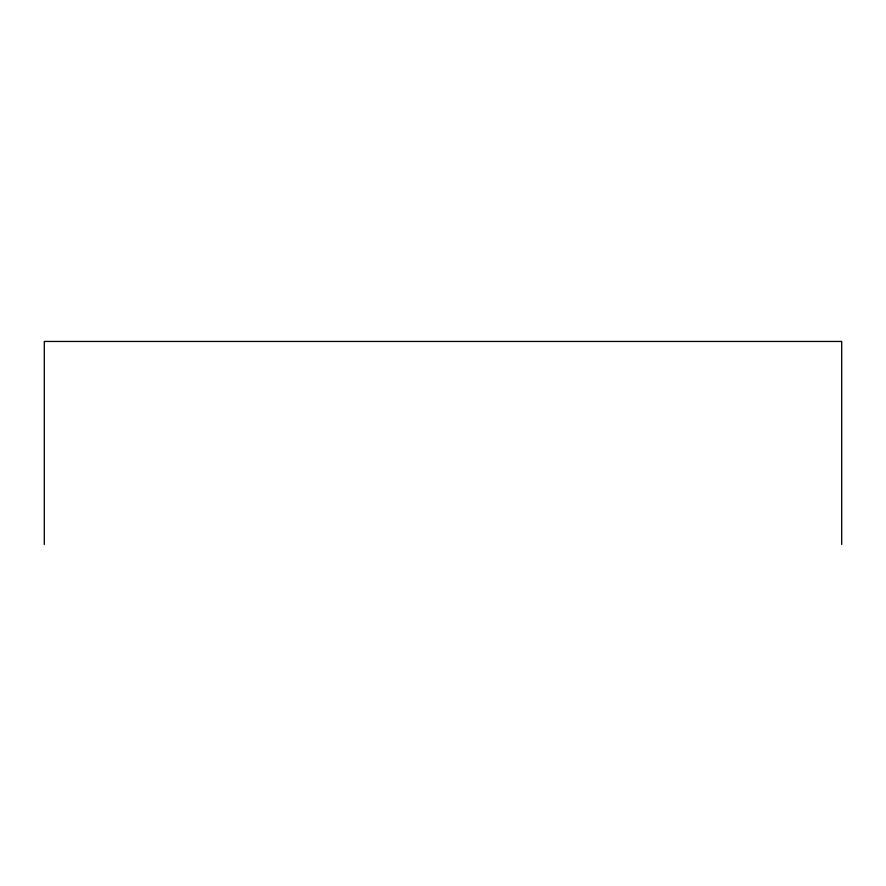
<?xml version="1.0" encoding="UTF-8"?>
<svg xmlns="http://www.w3.org/2000/svg" width="886" height="886" viewBox="0 0 886 886"><rect width="100%" height="100%" fill="white"/><g stroke="black" fill="none" stroke-linecap="round" stroke-linejoin="round"><path stroke-width="1.33" d="M841.7 544.547L841.7 341.453L44.3 341.453L44.3 544.547"/></g></svg>
